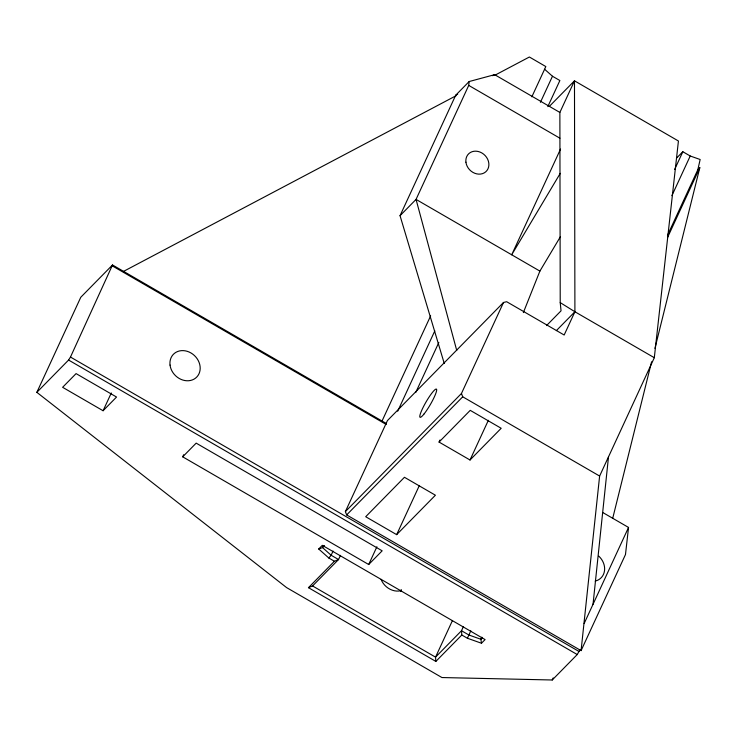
<?xml version="1.0" encoding="UTF-8"?>
<svg xmlns="http://www.w3.org/2000/svg" width="737" height="737" viewBox="0 0 737 737"><rect width="100%" height="100%" fill="white"/><g stroke="black" fill="none" stroke-linecap="round" stroke-linejoin="round"><path stroke-width="1.11" d="M546.541 325.588L561.041 310.821L560.221 302.612L559.871 112.439L574.482 80.821L574.906 311.751L564.164 335.013L506.66 301.719L503.518 302.465L387.441 420.578L345.377 511.607L346.657 514.914L581.078 650.642L599.623 476.056L654.309 357.712L678.427 140.997L574.482 80.821L549.645 106.091M593.027 604.312L608.504 456.839M444.264 363.479L400.044 215.683L416.046 199.405L468.723 85.4L469.147 81.54L494.628 74.667L559.871 112.439M602.7 512.482L628.541 527.443L625.483 554.546L581.078 650.642M667.464 235.435L697.838 169.694L700.15 159.505L690.228 156.004L682.831 151.721L676.538 158.123M612.797 517.973L651.591 361.793M654.917 348.408L699.809 167.686L697.838 169.694M523.353 312.599L539.889 271.105L560.378 236.761M580.083 649.481L577.237 654.548L552.234 679.993L441.942 677.543L286.601 587.601L36.85 392.342L80.784 297.26L112.512 264.97L386.252 423.462M36.85 392.342L68.578 360.052L70.476 357.049L112.512 264.97M103.088 410.739L116.547 397.04L76.077 373.604L62.617 387.303L103.088 410.739L111.296 392.978M182.702 456.829L196.171 443.13L382.162 550.815L368.693 564.514L182.702 456.829L183.67 454.738M400.044 215.683L455.706 95.23L469.147 81.54M323.488 545.491L322.52 547.582L318.706 549.001L328.84 558.02L334.423 561.253L338.532 559.53L340.466 555.357M381.95 421.223L430.638 315.869M531.847 96.814L545.831 66.57L529.387 57.007L494.776 75.294M333.069 551.073L331.134 555.247L328.84 558.02M397.685 411.237L434.812 330.876M540.414 102.332L552.474 76.243L544.634 69.269M415.686 392.563L438.837 342.465M547.812 106.616L559.871 80.526L552.474 76.243M560.544 149.067L511.699 254.781L560.267 173.333M368.693 564.514L376.902 546.753M439.059 442.071L470.224 410.352L501.188 428.28L470.022 459.999L439.059 442.071L440.026 439.98M345.377 511.607L461.454 393.494L503.518 302.465M396.653 534.647L435.41 495.218L404.447 477.29L365.699 516.72L396.653 534.647L419.344 485.545M470.022 459.999L488.364 420.293M452.417 620.618L435.539 657.146L435.853 661.421L308.462 587.675L334.423 561.253M463.426 626.551L461.5 630.725L435.539 657.146L312.571 585.952L308.462 587.675M674.631 169.464L682.831 151.721M470.823 630.835L467.396 638.242L461.813 635.008L461.5 630.725L468.898 635.008L480.865 639.265L481.482 643.244L467.396 638.242M671.904 195.655L690.228 156.004M481.832 637.173L480.865 639.265L482.182 637.92M667.519 237.563L699.809 167.686M552.234 679.993L553.201 677.902M584.146 623.53L628.541 527.443M346.657 514.914L462.725 396.801L461.454 393.494M318.706 549.001L322.309 545.334L485.084 639.578L481.482 643.244M324.501 545.573L322.52 547.582L331.134 555.247L338.532 559.53L312.571 585.952M556.371 330.618L574.906 311.751L654.309 357.712M435.853 661.421L461.813 635.008M455.706 95.23L457.695 94.17M492.629 75.718L494.628 74.667M123.153 271.594L456.083 95.727M468.723 85.4L559.917 138.206M539.889 271.105L416.046 199.405L456.737 350.453M462.725 396.801L599.623 476.056M112.54 266.02L386.28 424.503M70.476 357.049L579.135 651.554M68.578 360.052L577.237 654.548M560.221 302.612L574.906 311.751M598.803 556.159A16.297 13.81 44.5 0 1 595.201 581.097M401.223 589.526A16.297 13.81 44.5 0 1 400.827 591.369M400.771 590.742A16.297 13.81 44.5 0 1 381.066 579.337M170.044 365.082A16.297 13.81 44.5 0 0 194.181 379.058A16.297 13.81 44.5 0 0 190.947 352.949A16.297 13.81 44.5 0 0 170.044 365.082M424.116 413.89A16.297 2.506 -59.9 0 0 436.682 389.809A16.297 2.506 -59.9 0 0 423.913 405.838A16.297 2.506 -59.9 0 0 424.116 413.89M465.931 162.186A12.418 10.521 44.5 0 0 484.32 172.836A12.418 10.521 44.5 0 0 481.851 152.946A12.418 10.521 44.5 0 0 465.931 162.186"/></g></svg>
